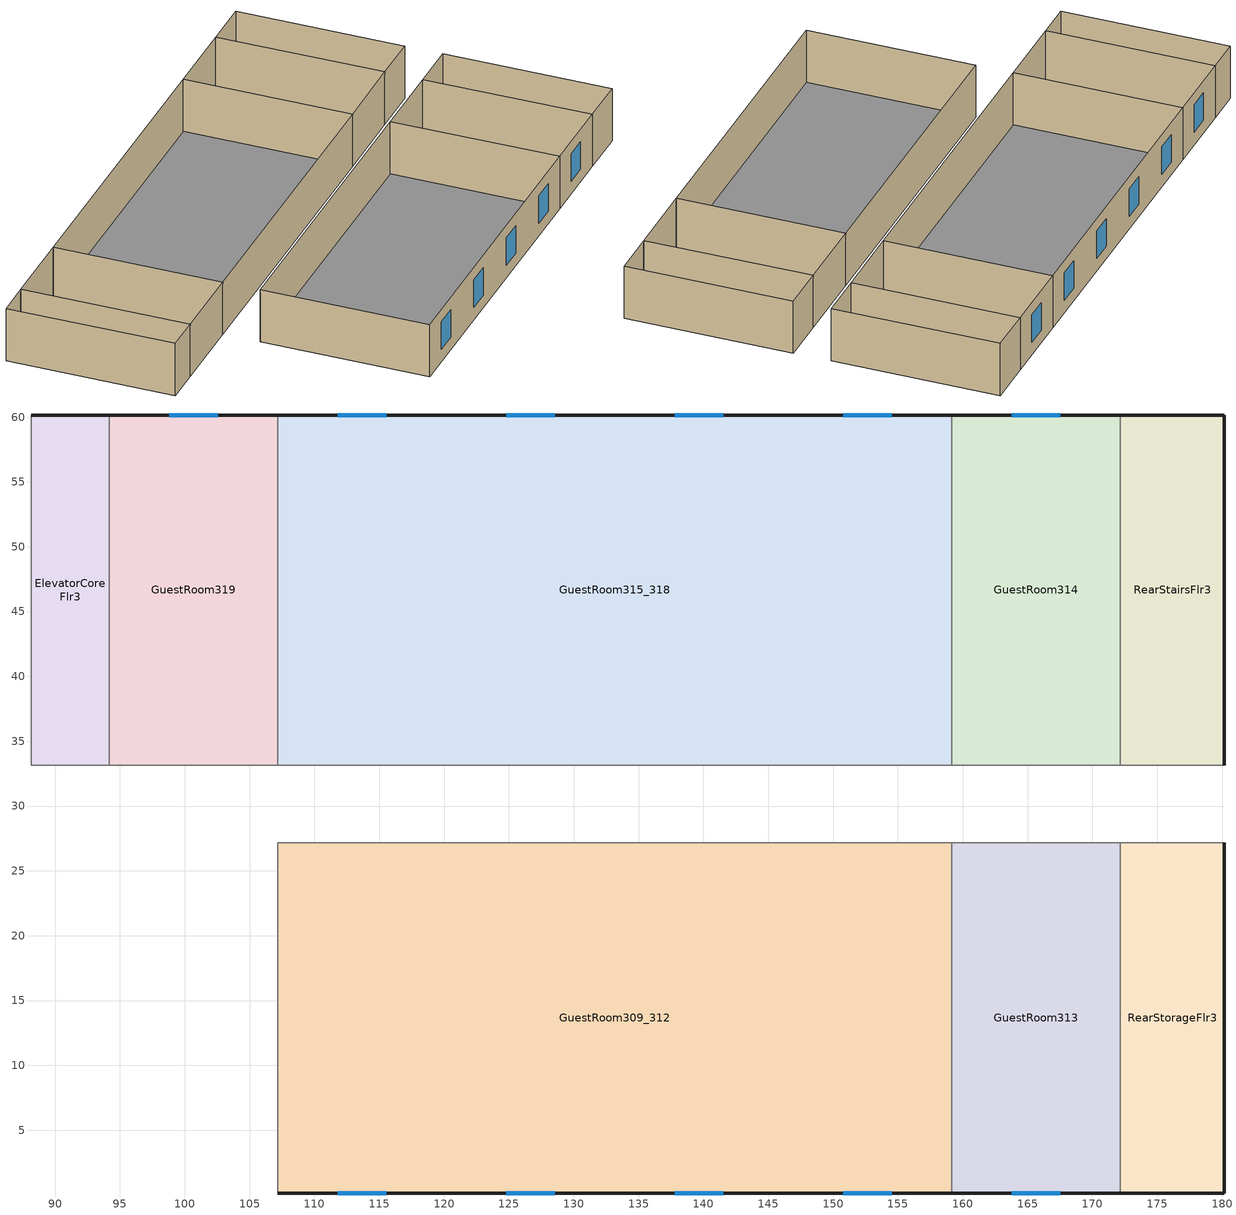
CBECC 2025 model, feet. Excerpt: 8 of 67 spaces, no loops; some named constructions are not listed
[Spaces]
RearStairsFlr3
 floor to RearStairsFlr2 (NACM_Interior Floor): 180.16,60.16 180.16,33.16 172.16,33.16 172.16,60.16 z20
 wall outside (Base_CZ12-NonresMetalFrameWallU055): 180.16,33.16 180.16,60.16 172.16,60.16 z20:29
 wall to CorridorFlr3 (NACM_Interior Wall): 172.16,33.16 180.16,33.16 z20:29
 wall to GuestRoom314 (NACM_Interior Wall): 172.16,60.16 172.16,33.16 z20:29
GuestRoom309_312
 floor to GuestRoom209_212 (NACM_Interior Floor): 159.16,27.16 159.16,0.16 107.16,0.16 107.16,27.16 z20
 wall outside (Base_CZ12-ResMetalFrameWallU069): 107.16,0.16 159.16,0.16 z20:29
 wall to CorridorFlr3 (NACM_Interior Wall): 159.16,27.16 107.16,27.16 z20:29
 wall to GuestRoom306_308 (NACM_Interior Wall): 107.16,27.16 107.16,0.16 z20:29
 wall to GuestRoom313 (NACM_Interior Wall): 159.16,0.16 159.16,27.16 z20:29
 window (Base_AllCZ_FixedWinU36_Res): 111.79,0.16 115.53,0.16 / 124.79,0.16 128.53,0.16 / 137.79,0.16 141.53,0.16 / 150.79,0.16 154.53,0.16 z22.13:26.87
GuestRoom313
 floor to GuestRoom213 (NACM_Interior Floor): 172.16,27.16 172.16,0.16 159.16,0.16 159.16,27.16 z20
 wall outside (Base_CZ12-ResMetalFrameWallU069): 159.16,0.16 172.16,0.16 z20:29
 wall to CorridorFlr3 (NACM_Interior Wall): 172.16,27.16 159.16,27.16 z20:29
 wall to RearStorageFlr3 (NACM_Interior Wall): 172.16,0.16 172.16,27.16 z20:29
 window (Base_AllCZ_FixedWinU36_Res): 163.79,0.16 167.53,0.16 z22.13:26.87
RearStorageFlr3
 floor to RearStorageFlr2 (NACM_Interior Floor): 180.16,27.16 180.16,0.16 172.16,0.16 172.16,27.16 z20
 wall outside (Base_CZ12-NonresMetalFrameWallU055): 172.16,0.16 180.16,0.16 180.16,27.16 z20:29
 wall to CorridorFlr3 (NACM_Interior Wall): 180.16,27.16 172.16,27.16 z20:29
GuestRoom314
 floor to GuestRoom214 (NACM_Interior Floor): 172.16,60.16 172.16,33.16 159.16,33.16 159.16,60.16 z20
 wall outside (Base_CZ12-ResMetalFrameWallU069): 172.16,60.16 159.16,60.16 z20:29
 wall to CorridorFlr3 (NACM_Interior Wall): 159.16,33.16 172.16,33.16 z20:29
 wall to GuestRoom315_318 (NACM_Interior Wall): 159.16,60.16 159.16,33.16 z20:29
 window (Base_AllCZ_FixedWinU36_Res): 167.53,60.16 163.79,60.16 z22.13:26.87
GuestRoom315_318
 floor to GuestRoom215_218 (NACM_Interior Floor): 159.16,60.16 159.16,33.16 107.16,33.16 107.16,60.16 z20
 wall outside (Base_CZ12-ResMetalFrameWallU069): 159.16,60.16 107.16,60.16 z20:29
 wall to CorridorFlr3 (NACM_Interior Wall): 107.16,33.16 159.16,33.16 z20:29
 wall to GuestRoom319 (NACM_Interior Wall): 107.16,60.16 107.16,33.16 z20:29
 window (Base_AllCZ_FixedWinU36_Res): 154.53,60.16 150.79,60.16 / 141.53,60.16 137.79,60.16 / 128.53,60.16 124.79,60.16 / 115.53,60.16 111.79,60.16 z22.13:26.87
GuestRoom319
 floor to GuestRoom219 (NACM_Interior Floor): 107.16,60.16 107.16,33.16 94.16,33.16 94.16,60.16 z20
 wall outside (Base_CZ12-ResMetalFrameWallU069): 107.16,60.16 94.16,60.16 z20:29
 wall to CorridorFlr3 (NACM_Interior Wall): 94.16,33.16 107.16,33.16 z20:29
 wall to ElevatorCoreFlr3 (NACM_Interior Wall): 94.16,60.16 94.16,33.16 z20:29
 window (Base_AllCZ_FixedWinU36_Res): 102.53,60.16 98.79,60.16 z22.13:26.87
ElevatorCoreFlr3
 floor to ElevatorCoreFlr2 (NACM_Dropped Ceiling): 94.16,60.16 94.16,33.16 88.16,33.16 88.16,60.16 z20
 wall outside (Base_CZ12-NonresMetalFrameWallU055): 94.16,60.16 88.16,60.16 z20:29
 wall to CorridorFlr3 (NACM_Interior Wall): 88.16,60.16 88.16,33.16 94.16,33.16 z20:29
[ConsAssm]
Name | CompatibleSurfType | MatRef[1] | MatRef[2] | MatRef[3] | MatRef[4] | MatRef[5] | MatRef[6] | MatRef[7]
Base_CZ12-NonresMetalFrameWallU055 | ExteriorWall | Stucco - 7/8 in. | Compliance Insulation R14.60 | Compliance Insulation R1.41 | Compliance Insulation R0.02 | Compliance Insulation R0.02 | Air - Metal Wall Framing - 16 or 24 in. OC | Gypsum Board - 1/2 in.
Base_CZ12-ResMetalFrameWallU069 | ExteriorWall | Stucco - 7/8 in. | Compliance Insulation R10.06 | Compliance Insulation R2.00 | Compliance Insulation R0.20 | Compliance Insulation R0.10 | Air - Metal Wall Framing - 16 or 24 in. OC | Gypsum Board - 1/2 in.
NACM_Interior Wall | InteriorWall | Gypsum Board - 5/8 in. | Air - Metal Wall Framing - 16 or 24 in. OC | Gypsum Board - 5/8 in.
NACM_Interior Floor | InteriorFloor | Metal Deck - 1/16 in. | Concrete - 140 lb/ft3 - 4 in. | Carpet - 3/4 in.
NACM_Dropped Ceiling | InteriorFloor | Acoustic Tile - 3/4 in.
[Mat]
Name | CodeCat | CodeItem
Stucco - 7/8 in. | Plastering Materials | Stucco - 7/8 in.
Air - Metal Wall Framing - 16 or 24 in. OC | Air | Air - Metal Wall Framing - 16 or 24 in. OC
Gypsum Board - 1/2 in. | Bldg Board and Siding | Gypsum Board - 1/2 in.
Compliance Insulation R10.06 | Insulation Board | Compliance Insulation R10.06
Gypsum Board - 5/8 in. | Bldg Board and Siding | Gypsum Board - 5/8 in.
Carpet - 3/4 in. | Finish Materials | Carpet - 3/4 in.
Concrete - 140 lb/ft3 - 4 in. | Concrete | Concrete - 140 lb/ft3 - 4 in.
Metal Deck - 1/16 in. | Bldg Board and Siding | Metal Deck - 1/16 in.
Acoustic Tile - 3/4 in. | Finish Materials | Acoustic Tile - 3/4 in.
Compliance Insulation R2.00 | Insulation Board | Compliance Insulation R2.00
Compliance Insulation R0.20 | Insulation Board | Compliance Insulation R0.20
Compliance Insulation R0.10 | Insulation Board | Compliance Insulation R0.10
Compliance Insulation R14.60 | Insulation Board | Compliance Insulation R14.60
Compliance Insulation R1.41 | Insulation Board | Compliance Insulation R1.41
Compliance Insulation R0.02 | Insulation Board | Compliance Insulation R0.02
[FenCons]
Base_AllCZ_FixedWinU36_Res: FenType=VerticalFenestration; FenProdType=FixedWindow; AssmContext=Manufactured; CertificationMthd=NFRCRated; SHGC=0.25; UFactor=0.36; VT=0.42
[Story]
Building Story 3
[Spc] Story=Building Story 3
Name | CondgType | ThrmlZnRef | Vol | SpcFunc | IsResCommon | SpcFuncDefaultsRef | ResDHWSysRef | HotelMotelGuestRmCnt | GuestRmResSpcDHWFeaturesRef | OccSensorCtrl
ElevatorCoreFlr3 | IndirectlyConditioned | CorridorFlr3 Thermal Zone | 1458 | Unoccupied-Exclude from Gross Floor Area | 1
GuestRoom309_312 |  | GuestRoom309_312 Thermal Zone | 12636.9 |  |  | Hotel Guest Room | GuestRm DHW Sys | 4 | GuestRoom309_312 gstrm
GuestRoom313 |  | GuestRoom313 Thermal Zone | 3159.23 |  |  | Hotel Guest Room | GuestRm DHW Sys |  | GuestRoom313 gstrm
GuestRoom314 |  | GuestRoom314 Thermal Zone | 3159 |  |  | Hotel Guest Room | GuestRm DHW Sys |  | GuestRoom314 gstrm
GuestRoom315_318 |  | GuestRoom315_318 Thermal Zone | 12636 |  |  | Hotel Guest Room | GuestRm DHW Sys | 4 | GuestRoom315_318 gstrm
GuestRoom319 |  | GuestRoom319 Thermal Zone | 3159 |  |  | Hotel Guest Room | GuestRm DHW Sys |  | GuestRoom319 gstrm
RearStairsFlr3 |  | RearStairsFlr3 Thermal Zone | 1944.48 |  | 1 | Corridor/Stairwells/Support |  |  |  | 1
RearStorageFlr3 |  | RearStorageFlr3 Thermal Zone | 1944.62 |  | 1 | Corridor/Stairwells/Support |  |  |  | 1
[ResZnGrp]
ResZn Group F1; ResZn Group F2; ResZn Group F3; ResZn Group F4
[ResOtherZn] CeilingHeight=9; FloorHeight=10; WinHeadHeight=6.7; NumStories=1; DryerFuel=Electricity
Name | Type | SpcFunc | VentSpcFunc | ozHVACSystem | ozDHWSys | Area | Bottom | AirFlowMeter | IAQOption | IAQFanRef[1]
F1 Business Center | Conditioned | Conference, Multipurpose and Meeting Area | General - Conference/meeting | F1 Business Cent AirSys | DHW Heat Pump Indiv | 360 | 0.7 | One
F1 Corridor | Conditioned | Corridor Area | Residential - Common corridors | F1 Corridor AirSys |  | 1464 | 0.7 | One
F1 Fitness Center | Conditioned | Exercise/Fitness Center and Gymnasium Areas | Sports/Entertainment - Gym, sports arena (play area) | F1 Fitness Cente AirSys | DHW Heat Pump Indiv | 900 | 0.7 | One
F1 Leasing Office | Conditioned | Office Area (>250 square feet) | Office - Office space | F1 Leasing Offic AirSys | DHW Heat Pump Indiv | 414 | 0.7 | One
F1 Lobby | Conditioned | Lobby, Main Entry | Residential - Common corridors | F1 Lobby AirSys | DHW Heat Pump Indiv | 1050 | 0.7 | One
F1 Mech Rm | Unconditioned | Electrical, Mechanical, Telephone Rooms | Misc - All others |  | DHW Heat Pump Indiv | 384 | 0.7 | Six | Individual IAQ Fans | F1 Mech Rm IAQ Fan
F1 Stairs E | Conditioned | Stairwell | Residential - Common corridors | F1 Stairs E AirSys |  | 180 | 0.7 | One
F1 Stairs W | Conditioned | Stairwell | Residential - Common corridors | F1 Stairs W AirSys |  | 180 | 0.7 | One
F2 Corridor | Conditioned | Corridor Area | Residential - Common corridors | F2 Corridor AirSys |  | 2340 | 10.7 | Two
F2 Break Room | Conditioned | Lounge, Breakroom, or Waiting Area | General - Break rooms | F2 Break Room AirSys | DHW Heat Pump Indiv | 180 | 10.7 | Two
F2 Stairs E | Conditioned | Stairwell | Residential - Common corridors | F2 Stairs E AirSys |  | 180 | 10.7 | Two
F2 Stairs W | Conditioned | Stairwell | Residential - Common corridors | F2 Stairs W AirSys |  | 180 | 10.7 | Two
F3 Corridor | Conditioned | Corridor Area | Residential - Common corridors | F3 Corridor AirSys |  | 2340 | 20.7 | Three
F3 Break Room | Conditioned | Lounge, Breakroom, or Waiting Area | General - Break rooms | F3 Break Room AirSys | DHW Heat Pump Indiv | 180 | 20.7 | Three
F3 Stairs E | Conditioned | Stairwell | Residential - Common corridors | F3 Stairs E AirSys |  | 180 | 20.7 | Three
F3 Stairs W | Conditioned | Stairwell | Residential - Common corridors | F3 Stairs W AirSys |  | 180 | 20.7 | Three
F4 Corridor | Conditioned | Corridor Area | Residential - Common corridors | F4 Corridor AirSys |  | 2340 | 30.7 | Four
F4 Break Room | Conditioned | Lounge, Breakroom, or Waiting Area | General - Break rooms | F4 Break Room AirSys | DHW Heat Pump Indiv | 180 | 30.7 | Four
[ResIntWall] Status=New; IsPartySurface=1
Name | Area | Construction | OtherSideModeled | Outside
F1 Business Center To F1 Retail SE Top Int Wall Front; F1 Corridor To F1 Retail NW Outer Core Int Wall Back; F1 Corridor To F1 Retail NW Inner Core Int Wall Back; F1 Corridor To F1 Retail NE Core Int Wall Back; F1 Corridor To F1 Retail NE Inner Int Wall Back | 240 | Int Wall Cons | 0
F1 Business Center To F1 Lobby Int Wall Back | 240 | Int Wall Cons | 1 | F1 Lobby
F1 Business Center To F1 Lobby Int Wall Right | 150 | Int Wall Cons | 1 | F1 Lobby
F1 Corridor To F1 Leasing Office Int Wall Left | 70 | Int Wall Cons | 1 | F1 Leasing Office
F1 Corridor To F1 Fitness Center Int Wall Right | 170 | Int Wall Cons | 1 | F1 Fitness Center
F1 Corridor To F1 Retail NW Outer Int Wall Back; F1 Fitness Center To F1 Retail NE Inner Int Wall Back | 60 | Int Wall Cons | 0
F1 Corridor To F1 Retail N Core Int Wall Back | 290 | Int Wall Cons | 0
F1 Corridor To F1 Retail N Core Int Wall Left; F1 Corridor To F1 Retail NE Inner Int Wall Right | 600 | Int Wall Cons | 0
F1 Fitness Center To F1 Lobby Int Wall Front | 300 | Int Wall Cons | 1 | F1 Lobby
F1 Fitness Center To F1 Lobby Int Wall Left | 130 | Int Wall Cons | 1 | F1 Lobby
F1 Leasing Office To F1 Retail SW Top Int Wall Front; F1 Leasing Office To F1 Retail NW Outer Int Wall Back; F1 Stairs W To F1 Retail SW Bottom Int Wall Front | 180 | Int Wall Cons | 0
F1 Leasing Office To F1 Mech Rm Int Wall Right | 160 | Interior Wall adjacent Unconditioned | 1 | F1 Mech Rm
F1 Lobby To F1 Retail SE Top Int Wall Front | 360 | Int Wall Cons | 0
F1 Mech Rm To F1 Retail SW Top Int Wall Front | 240 | Interior Wall adjacent Unconditioned | 0
F1 Mech Rm To F1 Corridor Int Wall Back | 240 | Interior Wall adjacent Unconditioned | 1 | F1 Corridor
F1 Mech Rm To F1 Retail SW Top Int Wall Right | 60 | Interior Wall adjacent Unconditioned | 0
F1 Stairs E To F1 Lobby Int Wall Front | 180 | Int Wall Cons | 1 | F1 Lobby
F1 Stairs E To F1 Corridor Int Wall Back; F1 Stairs W To F1 Corridor Int Wall Back | 180 | Int Wall Cons | 1 | F1 Corridor
F1 Stairs E To F1 Corridor Int Wall Right | 100 | Int Wall Cons | 1 | F1 Corridor
F1 Stairs W F1 Mech Rm Int Wall Left | 100 | Interior Wall adjacent Unconditioned | 1 | F1 Mech Rm
F2 Res Zn E Court to F2 Res Zn SE Court Int Wall Front | 240 | Int Wall Cons | 1 | F2 Res Zn SE Court
F2 Res Zn E Court to F2 Corridor Int Wall Left; F2 Res Zn W Court to F2 Corridor Int Wall Right | 600 | Int Wall Cons | 1 | F2 Corridor
F2 Res Zn E Court to F2 Corridor Int Wall Back; F2 Res Zn SE Court to F2 Corridor Int Wall Back; F2 Res Zn SW Court to F2 Corridor Int Wall Back; F2 Res Zn W Court to F2 Corridor Int Wall Back | 60 | Int Wall Cons | 1 | F2 Corridor
F2 Res Zn E Perim to F2 Res Zn SE Perim Int Wall Front | 300 | Int Wall Cons | 1 | F2 Res Zn SE Perim
F2 Res Zn E Perim to F2 Corridor Int Wall Left; F2 Res Zn S Court 2-Bed to F2 Corridor Int Wall Back; F2 Res Zn W Perim to F2 Corridor Int Wall Right | 720 | Int Wall Cons | 1 | F2 Corridor
F2 Res Zn E Perim to F2 Res Zn NE Perim Int Wall Back; F2 Res Zn N Perim to F2 Res Zn NE Perim Int Wall Right | 300 | Int Wall Cons | 1 | F2 Res Zn NE Perim
F2 Res Zn N Perim to F2 Corridor Int Wall Front | 1200 | Int Wall Cons | 1 | F2 Corridor
F2 Res Zn N Perim to F2 Res Zn NW Perim Int Wall Left; F2 Res Zn W Perim to F2 Res Zn NW Perim Int Wall Back | 300 | Int Wall Cons | 1 | F2 Res Zn NW Perim
F2 Res Zn NE Perim to F2 Corridor Int Wall Left; F2 Res Zn NW Perim to F2 Corridor Int Wall Right | 170 | Int Wall Cons | 1 | F2 Corridor
F2 Res Zn S Court 1-Bed to F2 Res Zn S Court 2-Bed Int Wall Left | 300 | Int Wall Cons | 1 | F2 Res Zn S Court 2-Bed
F2 Res Zn S Court 1-Bed to F2 Corridor Int Wall Back | 240 | Int Wall Cons | 1 | F2 Corridor
F2 Res Zn S Court 1-Bed to F2 Corridor Int Wall Right | 150 | Int Wall Cons | 1 | F2 Corridor
F2 Res Zn S Court 2-Bed to F2 Corridor Int Wall Left | 450 | Int Wall Cons | 1 | F2 Corridor
F2 Res Zn S Court 2-Bed to F2 Corridor Int Wall Right | 300 | Int Wall Cons | 1 | F2 Corridor
F2 Res Zn SE Court to F2 Res Zn SW Perim Int Wall Left | 180 | Int Wall Cons | 1 | F2 Res Zn SW Perim
F2 Res Zn SW Court to F2 Res Zn SE Perim Int Wall Right | 180 | Int Wall Cons | 1 | F2 Res Zn SE Perim
F2 Res Zn SE Perim to F2 Corridor Int Wall Left; F2 Res Zn SW Perim to F2 Corridor Int Wall Right | 180 | Int Wall Cons | 1 | F2 Corridor
F2 Res Zn W Court to F2 Res Zn SW Court Int Wall Front | 240 | Int Wall Cons | 1 | F2 Res Zn SW Court
F2 Res Zn W Perim to F2 Res Zn SW Perim Int Wall Front | 300 | Int Wall Cons | 1 | F2 Res Zn SW Perim
F2 Corridor To F2 Res Zn S Court 2-Bed Int Wall Back | 120 | Int Wall Cons | 1 | F2 Res Zn S Court 2-Bed
F2 Break Room To F2 Res Zn S Court 1-Bed Int Wall Left | 150 | Int Wall Cons | 1 | F2 Res Zn S Court 1-Bed
F2 Break Room To F2 Corridor Int Wall Back | 120 | Int Wall Cons | 1 | F2 Corridor
F2 Break Room To F2 Res Zn S Court 2-Bed Int Wall Right | 150 | Int Wall Cons | 1 | F2 Res Zn S Court 2-Bed
F2 Stairs E To F2 Res Zn W Court Int Wall Front | 180 | Int Wall Cons | 1 | F2 Res Zn W Court
F2 Stairs E To F2 Res Zn S Court 2-Bed Int Wall Back; F2 Stairs W To F2 Res Zn S Court 2-Bed Int Wall Back | 180 | Int Wall Cons | 1 | F2 Res Zn S Court 2-Bed
F2 Stairs E To F2 Corridor Int Wall Right; F2 Stairs W To F2 Corridor Int Wall Left | 100 | Int Wall Cons | 1 | F2 Corridor
F2 Stairs W To F2 Res Zn E Court Int Wall Front | 180 | Int Wall Cons | 1 | F2 Res Zn E Court
F3 Res Zn E Court to F3 Res Zn SE Court Int Wall Front | 240 | Int Wall Cons | 1 | F3 Res Zn SE Court
F3 Res Zn E Court to F3 Corridor Int Wall Left; F3 Res Zn W Court to F3 Corridor Int Wall Right | 600 | Int Wall Cons | 1 | F3 Corridor
F3 Res Zn E Court to F3 Corridor Int Wall Back; F3 Res Zn SE Court to F3 Corridor Int Wall Back; F3 Res Zn SW Court to F3 Corridor Int Wall Back; F3 Res Zn W Court to F3 Corridor Int Wall Back | 60 | Int Wall Cons | 1 | F3 Corridor
F3 Res Zn E Perim to F3 Res Zn SE Perim Int Wall Front | 300 | Int Wall Cons | 1 | F3 Res Zn SE Perim
F3 Res Zn E Perim to F3 Corridor Int Wall Left; F3 Res Zn S Court 2-Bed to F3 Corridor Int Wall Back; F3 Res Zn W Perim to F3 Corridor Int Wall Right | 720 | Int Wall Cons | 1 | F3 Corridor
F3 Res Zn E Perim to F3 Res Zn NE Perim Int Wall Back; F3 Res Zn N Perim to F3 Res Zn NE Perim Int Wall Right | 300 | Int Wall Cons | 1 | F3 Res Zn NE Perim
F3 Res Zn N Perim to F3 Corridor Int Wall Front | 1200 | Int Wall Cons | 1 | F3 Corridor
F3 Res Zn N Perim to F3 Res Zn NW Perim Int Wall Left; F3 Res Zn W Perim to F3 Res Zn NW Perim Int Wall Back | 300 | Int Wall Cons | 1 | F3 Res Zn NW Perim
F3 Res Zn NE Perim to F3 Corridor Int Wall Left; F3 Res Zn NW Perim to F3 Corridor Int Wall Right | 170 | Int Wall Cons | 1 | F3 Corridor
F3 Res Zn S Court 1-Bed to F3 Res Zn S Court 2-Bed Int Wall Left | 300 | Int Wall Cons | 1 | F3 Res Zn S Court 2-Bed
F3 Res Zn S Court 1-Bed to F3 Corridor Int Wall Back | 240 | Int Wall Cons | 1 | F3 Corridor
F3 Res Zn S Court 1-Bed to F3 Corridor Int Wall Right | 150 | Int Wall Cons | 1 | F3 Corridor
F3 Res Zn S Court 2-Bed to F3 Corridor Int Wall Left | 450 | Int Wall Cons | 1 | F3 Corridor
F3 Res Zn S Court 2-Bed to F3 Corridor Int Wall Right | 300 | Int Wall Cons | 1 | F3 Corridor
F3 Res Zn SE Court to F3 Res Zn SW Perim Int Wall Left | 180 | Int Wall Cons | 1 | F3 Res Zn SW Perim
F3 Res Zn SW Court to F3 Res Zn SE Perim Int Wall Right | 180 | Int Wall Cons | 1 | F3 Res Zn SE Perim
F3 Res Zn SE Perim to F3 Corridor Int Wall Left; F3 Res Zn SW Perim to F3 Corridor Int Wall Right | 180 | Int Wall Cons | 1 | F3 Corridor
F3 Res Zn W Court to F3 Res Zn SW Court Int Wall Front | 240 | Int Wall Cons | 1 | F3 Res Zn SW Court
F3 Res Zn W Perim to F3 Res Zn SW Perim Int Wall Front | 300 | Int Wall Cons | 1 | F3 Res Zn SW Perim
F3 Corridor To F3 Res Zn S Court 2-Bed Int Wall Back | 120 | Int Wall Cons | 1 | F3 Res Zn S Court 2-Bed
F3 Break Room To F3 Res Zn S Court 1-Bed Int Wall Left | 150 | Int Wall Cons | 1 | F3 Res Zn S Court 1-Bed
F3 Break Room To F3 Corridor Int Wall Back | 120 | Int Wall Cons | 1 | F3 Corridor
F3 Break Room To F3 Res Zn S Court 2-Bed Int Wall Right | 150 | Int Wall Cons | 1 | F3 Res Zn S Court 2-Bed
F3 Stairs E To F3 Res Zn W Court Int Wall Front | 180 | Int Wall Cons | 1 | F3 Res Zn W Court
F3 Stairs E To F3 Res Zn S Court 2-Bed Int Wall Back; F3 Stairs W To F3 Res Zn S Court 2-Bed Int Wall Back | 180 | Int Wall Cons | 1 | F3 Res Zn S Court 2-Bed
F3 Stairs E To F3 Corridor Int Wall Right; F3 Stairs W To F3 Corridor Int Wall Left | 100 | Int Wall Cons | 1 | F3 Corridor
F3 Stairs W To F3 Res Zn E Court Int Wall Front | 180 | Int Wall Cons | 1 | F3 Res Zn E Court
F4 Res Zn E Court to F4 Res Zn SE Court Int Wall Front | 240 | Int Wall Cons | 1 | F4 Res Zn SE Court
F4 Res Zn E Court to F4 Corridor Int Wall Left; F4 Res Zn W Court to F4 Corridor Int Wall Right | 600 | Int Wall Cons | 1 | F4 Corridor
F4 Res Zn E Court to F4 Corridor Int Wall Back; F4 Res Zn SE Court to F4 Corridor Int Wall Back; F4 Res Zn SW Court to F4 Corridor Int Wall Back; F4 Res Zn W Court to F4 Corridor Int Wall Back | 60 | Int Wall Cons | 1 | F4 Corridor
F4 Res Zn E Perim to F4 Res Zn SE Perim Int Wall Front | 300 | Int Wall Cons | 1 | F4 Res Zn SE Perim
F4 Res Zn E Perim to F4 Corridor Int Wall Left; F4 Res Zn S Court 2-Bed to F4 Corridor Int Wall Back; F4 Res Zn W Perim to F4 Corridor Int Wall Right | 720 | Int Wall Cons | 1 | F4 Corridor
F4 Res Zn E Perim to F4 Res Zn NE Perim Int Wall Back; F4 Res Zn N Perim to F4 Res Zn NE Perim Int Wall Right | 300 | Int Wall Cons | 1 | F4 Res Zn NE Perim
F4 Res Zn N Perim to F4 Corridor Int Wall Front | 1200 | Int Wall Cons | 1 | F4 Corridor
F4 Res Zn N Perim to F4 Res Zn NW Perim Int Wall Left; F4 Res Zn W Perim to F4 Res Zn NW Perim Int Wall Back | 300 | Int Wall Cons | 1 | F4 Res Zn NW Perim
F4 Res Zn NE Perim to F4 Corridor Int Wall Left; F4 Res Zn NW Perim to F4 Corridor Int Wall Right | 170 | Int Wall Cons | 1 | F4 Corridor
F4 Res Zn S Court 1-Bed to F4 Res Zn S Court 2-Bed Int Wall Left | 300 | Int Wall Cons | 1 | F4 Res Zn S Court 2-Bed
F4 Res Zn S Court 1-Bed to F4 Corridor Int Wall Back | 240 | Int Wall Cons | 1 | F4 Corridor
F4 Res Zn S Court 1-Bed to F4 Corridor Int Wall Right | 150 | Int Wall Cons | 1 | F4 Corridor
F4 Res Zn S Court 2-Bed to F4 Corridor Int Wall Left | 450 | Int Wall Cons | 1 | F4 Corridor
F4 Res Zn S Court 2-Bed to F4 Corridor Int Wall Right | 300 | Int Wall Cons | 1 | F4 Corridor
F4 Res Zn SE Court to F4 Res Zn SW Perim Int Wall Left | 180 | Int Wall Cons | 1 | F4 Res Zn SW Perim
F4 Res Zn SW Court to F4 Res Zn SE Perim Int Wall Right | 180 | Int Wall Cons | 1 | F4 Res Zn SE Perim
F4 Res Zn SE Perim to F4 Corridor Int Wall Left; F4 Res Zn SW Perim to F4 Corridor Int Wall Right | 180 | Int Wall Cons | 1 | F4 Corridor
F4 Res Zn W Court to F4 Res Zn SW Court Int Wall Front | 240 | Int Wall Cons | 1 | F4 Res Zn SW Court
F4 Res Zn W Perim to F4 Res Zn SW Perim Int Wall Front | 300 | Int Wall Cons | 1 | F4 Res Zn SW Perim
F4 Corridor To F4 Res Zn S Court 2-Bed Int Wall Back | 120 | Int Wall Cons | 1 | F4 Res Zn S Court 2-Bed
[ResExtWall] Status=New; Tilt=90
Name | Orientation | OrientationValue | Area | Construction
F1 Business Center Ext Wall Left; F1 Lobby Ext Wall Left | Left | 90 | 150 | NonRes Exterior Wall Cons
F1 Corridor Ext Wall Front | Front | 0 | 600 | NonRes Exterior Wall Cons
F1 Corridor Ext Wall Back | Back | 180 | 70 | NonRes Exterior Wall Cons
F1 Fitness Center Ext Wall Right | Right | 270 | 300 | NonRes Exterior Wall Cons
F1 Leasing Office Ext Wall Left | Left | 90 | 230 | NonRes Exterior Wall Cons
F1 Lobby Ext Wall Right | Right | 270 | 170 | NonRes Exterior Wall Cons
F1 Stairs E Ext Wall Left | Left | 90 | 100 | NonRes Exterior Wall Cons
F1 Stairs W Ext Wall Right | Right | 270 | 100 | NonRes Exterior Wall Cons
F2 Res Zn E Court Ext Wall Right; F3 Res Zn E Court Ext Wall Right; F4 Res Zn E Court Ext Wall Right | Right | 270 | 600 | Res Exterior Wall Cons
F2 Res Zn E Perim Ext Wall Right; F3 Res Zn E Perim Ext Wall Right; F4 Res Zn E Perim Ext Wall Right | Right | 270 | 720 | Res Exterior Wall Cons
F2 Res Zn N Perim Ext Wall Back; F3 Res Zn N Perim Ext Wall Back; F4 Res Zn N Perim Ext Wall Back | Back | 180 | 1200 | Res Exterior Wall Cons
F2 Res Zn NE Perim Ext Wall Back; F2 Res Zn NW Perim Ext Wall Back; F3 Res Zn NE Perim Ext Wall Back; F3 Res Zn NW Perim Ext Wall Back; F4 Res Zn NE Perim Ext Wall Back; F4 Res Zn NW Perim Ext Wall Back | Back | 180 | 300 | Res Exterior Wall Cons
F2 Res Zn NE Perim Ext Wall Right; F3 Res Zn NE Perim Ext Wall Right; F4 Res Zn NE Perim Ext Wall Right | Right | 270 | 470 | Res Exterior Wall Cons
F2 Res Zn NW Perim Ext Wall Left; F3 Res Zn NW Perim Ext Wall Left; F4 Res Zn NW Perim Ext Wall Left | Left | 90 | 470 | Res Exterior Wall Cons
F2 Res Zn S Court 1-Bed Ext Wall Front; F2 Res Zn S Court 2-Bed Ext Wall Front; F3 Res Zn S Court 1-Bed Ext Wall Front; F3 Res Zn S Court 2-Bed Ext Wall Front; F4 Res Zn S Court 1-Bed Ext Wall Front; F4 Res Zn S Court 2-Bed Ext Wall Front | Front | 0 | 240 | Res Exterior Wall Cons
F2 Res Zn SE Court Ext Wall Front; F2 Res Zn SW Court Ext Wall Front; F2 Res Zn SE Perim Ext Wall Front; F2 Res Zn SW Perim Ext Wall Front; F3 Res Zn SE Court Ext Wall Front; F3 Res Zn SW Court Ext Wall Front; F3 Res Zn SE Perim Ext Wall Front; F3 Res Zn SW Perim Ext Wall Front; F4 Res Zn SE Court Ext Wall Front; F4 Res Zn SW Court Ext Wall Front; F4 Res Zn SE Perim Ext Wall Front; F4 Res Zn SW Perim Ext Wall Front | Front | 0 | 300 | Res Exterior Wall Cons
F2 Res Zn SE Court Ext Wall Right; F3 Res Zn SE Court Ext Wall Right; F4 Res Zn SE Court Ext Wall Right | Right | 270 | 180 | Res Exterior Wall Cons
F2 Res Zn SW Court Ext Wall Left; F3 Res Zn SW Court Ext Wall Left; F4 Res Zn SW Court Ext Wall Left | Left | 90 | 180 | Res Exterior Wall Cons
F2 Res Zn SE Perim Ext Wall Right; F3 Res Zn SE Perim Ext Wall Right; F4 Res Zn SE Perim Ext Wall Right | Right | 270 | 360 | Res Exterior Wall Cons
F2 Res Zn SW Perim Ext Wall Left; F3 Res Zn SW Perim Ext Wall Left; F4 Res Zn SW Perim Ext Wall Left | Left | 90 | 360 | Res Exterior Wall Cons
F2 Res Zn W Court Ext Wall Left; F3 Res Zn W Court Ext Wall Left; F4 Res Zn W Court Ext Wall Left | Left | 90 | 600 | Res Exterior Wall Cons
F2 Res Zn W Perim Ext Wall Left; F3 Res Zn W Perim Ext Wall Left; F4 Res Zn W Perim Ext Wall Left | Left | 90 | 720 | Res Exterior Wall Cons
F2 Break Room Ext Wall Front; F3 Break Room Ext Wall Front | Front | 0 | 120 | Res Exterior Wall Cons
F2 Stairs E Ext Wall Left; F3 Stairs E Ext Wall Left | Left | 90 | 100 | Res Exterior Wall Cons
F2 Stairs W Ext Wall Right; F3 Stairs W Ext Wall Right | Right | 270 | 100 | Res Exterior Wall Cons
[ResWin] Status=New; SpecMethod=Window Dimensions (required for fins/overhangs); Width=3; exWidth=3; exUfactorSHGCSource=NFRC; exExteriorShade=Insect Screen (default); ModelFinsOverhang=0; OverhangDepth=0; OverhangDistUp=0; OverhangExL=0; OverhangExR=0; OverhangFlap=0; exOverhangDepth=0; exOverhangDistUp=0; exOverhangExL=0; exOverhangExR=0; exOverhangFlap=0; LeftFinBotUp=0; exLeftFinDepth=0; exLeftFinTopUp=0; exLeftFinDistL=0; exLeftFinBotUp=0; RightFinBotUp=0; exRightFinDepth=0; exRightFinTopUp=0; exRightFinDistR=0; exRightFinBotUp=0
Name | WinType | Height | Multiplier | exHeight | exMultiplier | exNFRCUfactor | exNFRCSHGC | LeftFinDepth | LeftFinTopUp | LeftFinDistL | RightFinDepth | RightFinTopUp | RightFinDistR
F1 Business Center Win Left Court | Operable | 5 | 1.176 | 5 | 27.34 | 0.46 | 0.22 | 120 | 43.3 | 30.735 | 0 | 0 | 0
F1 Corridor Win Front Court | Operable | 5 | 2.039 | 5 | 27.34 | 0.46 | 0.22 | 88 | 43.3 | 26.941 | 88 | 43.3 | 26.941
F1 Corridor Glass Door Front Court | Glass Door | 6.67 | 2 | 6.67 | 1 | 0.45 | 0.23 | 88 | 43.3 | 27 | 88 | 43.3 | 27
F1 Corridor Glass Door Back Perim; F1 Leasing Office Glass Door Left Perim | Glass Door | 6.67 | 1 | 6.67 | 1 | 0.45 | 0.23 | 0 | 0 | 0 | 0 | 0 | 0
F1 Fitness Center Win Right Perim | Operable | 5 | 2.353 | 5 | 27.34 | 0.46 | 0.22 | 0 | 0 | 0 | 0 | 0 | 0
F1 Leasing Office Win Left Perim | Operable | 5 | 0.471 | 5 | 27.34 | 0.46 | 0.22 | 0 | 0 | 0 | 0 | 0 | 0
F1 Lobby Glass Door Left Court | Glass Door | 6.67 | 2 | 6.67 | 1 | 0.45 | 0.23 | 120 | 43.3 | 14.5 | 0 | 0 | 0
F1 Lobby Win Right Perim | Operable | 5 | 1.333 | 5 | 27.34 | 0.46 | 0.22 | 0 | 0 | 0 | 0 | 0 | 0
F2 Res Zn E Court Win Right Court | Operable | 5 | 13.725 | 5 | 9.63 | 0.46 | 0.22 | 120 | 33.3 | 19.412 | 0 | 0 | 0
F2 Res Zn E Perim Win Right Perim; F2 Res Zn W Perim Win Left Perim; F3 Res Zn E Perim Win Right Perim; F3 Res Zn W Perim Win Left Perim; F4 Res Zn E Perim Win Right Perim; F4 Res Zn W Perim Win Left Perim | Operable | 5 | 14.118 | 5 | 9.63 | 0.46 | 0.22 | 0 | 0 | 0 | 0 | 0 | 0
F2 Res Zn N Perim Win Back Perim; F3 Res Zn N Perim Win Back Perim; F4 Res Zn N Perim Win Back Perim | Operable | 5 | 23.529 | 5 | 27.34 | 0.46 | 0.22 | 0 | 0 | 0 | 0 | 0 | 0
F2 Res Zn NE Perim Win Back Perim; F2 Res Zn NW Perim Win Back Perim; F2 Res Zn SE Court Win Front Perim; F2 Res Zn SW Court Win Front Perim; F2 Res Zn SE Perim Win Front Perim; F2 Res Zn SW Perim Win Front Perim; F3 Res Zn NE Perim Win Back Perim; F3 Res Zn NW Perim Win Back Perim; F3 Res Zn SE Court Win Front Perim; F3 Res Zn SW Court Win Front Perim; F3 Res Zn SE Perim Win Front Perim; F3 Res Zn SW Perim Win Front Perim; F4 Res Zn NE Perim Win Back Perim; F4 Res Zn NW Perim Win Back Perim; F4 Res Zn SE Court Win Front Perim; F4 Res Zn SW Court Win Front Perim; F4 Res Zn SE Perim Win Front Perim; F4 Res Zn SW Perim Win Front Perim | Operable | 5 | 5.882 | 5 | 27.34 | 0.46 | 0.22 | 0 | 0 | 0 | 0 | 0 | 0
F2 Res Zn NE Perim Win Right Perim; F2 Res Zn NW Perim Win Left Perim; F3 Res Zn NE Perim Win Right Perim; F3 Res Zn NW Perim Win Left Perim; F4 Res Zn NE Perim Win Right Perim; F4 Res Zn NW Perim Win Left Perim | Operable | 5 | 9.216 | 5 | 9.63 | 0.46 | 0.22 | 0 | 0 | 0 | 0 | 0 | 0
F2 Res Zn S Court 1-Bed Win Front Court | Operable | 5 | 4.706 | 5 | 27.34 | 0.46 | 0.22 | 88 | 33.3 | 16.941 | 88 | 33.3 | 28.941
F2 Res Zn S Court 2-Bed Win Front Court E | Operable | 5 | 2.353 | 5 | 27.34 | 0.46 | 0.22 | 88 | 33.3 | 50.471 | 88 | 33.3 | 2.471
F2 Res Zn S Court 2-Bed Win Front Court W | Operable | 5 | 2.353 | 5 | 27.34 | 0.46 | 0.22 | 88 | 33.3 | 2.471 | 88 | 33.3 | 50.471
F2 Res Zn SE Court Win Right Court | Operable | 5 | 3.529 | 5 | 9.63 | 0.46 | 0.22 | 120 | 33.3 | 73.706 | 0 | 0 | 0
F2 Res Zn SW Court Win Left Court | Operable | 5 | 3.529 | 5 | 9.63 | 0.46 | 0.22 | 0 | 0 | 0 | 120 | 33.3 | 73.706
F2 Res Zn SE Perim Win Right Perim; F2 Res Zn SW Perim Win Left Perim; F3 Res Zn SE Perim Win Right Perim; F3 Res Zn SW Perim Win Left Perim; F4 Res Zn SE Perim Win Right Perim; F4 Res Zn SW Perim Win Left Perim | Operable | 5 | 7.059 | 5 | 9.63 | 0.46 | 0.22 | 0 | 0 | 0 | 0 | 0 | 0
F2 Res Zn W Court Win Left Court | Operable | 5 | 13.725 | 5 | 9.63 | 0.46 | 0.22 | 0 | 0 | 0 | 120 | 33.3 | 19.412
F2 Break Room Win Front Court | Operable | 5 | 2.353 | 5 | 27.34 | 0.46 | 0.22 | 88 | 33.3 | 38.471 | 88 | 33.3 | 14.471
F3 Res Zn E Court Win Right Court | Operable | 5 | 13.725 | 5 | 9.63 | 0.46 | 0.22 | 120 | 23.3 | 19.412 | 0 | 0 | 0
F3 Res Zn S Court 1-Bed Win Front Court | Operable | 5 | 4.706 | 5 | 27.34 | 0.46 | 0.22 | 88 | 23.3 | 16.941 | 88 | 23.3 | 28.941
F3 Res Zn S Court 2-Bed Win Front Court E | Operable | 5 | 2.353 | 5 | 27.34 | 0.46 | 0.22 | 88 | 23.3 | 50.471 | 88 | 23.3 | 2.471
F3 Res Zn S Court 2-Bed Win Front Court W | Operable | 5 | 2.353 | 5 | 27.34 | 0.46 | 0.22 | 88 | 23.3 | 2.471 | 88 | 23.3 | 50.471
F3 Res Zn SE Court Win Right Court | Operable | 5 | 3.529 | 5 | 9.63 | 0.46 | 0.22 | 120 | 23.3 | 73.706 | 0 | 0 | 0
F3 Res Zn SW Court Win Left Court | Operable | 5 | 3.529 | 5 | 9.63 | 0.46 | 0.22 | 0 | 0 | 0 | 120 | 23.3 | 73.706
F3 Res Zn W Court Win Left Court | Operable | 5 | 13.725 | 5 | 9.63 | 0.46 | 0.22 | 0 | 0 | 0 | 120 | 23.3 | 19.412
F3 Break Room Win Front Court | Operable | 5 | 2.353 | 5 | 27.34 | 0.46 | 0.22 | 88 | 23.3 | 38.471 | 88 | 23.3 | 14.471
F4 Res Zn E Court Win Right Court | Operable | 5 | 13.725 | 5 | 9.63 | 0.46 | 0.22 | 120 | 13.3 | 19.412 | 0 | 0 | 0
F4 Res Zn S Court 1-Bed Win Front Court | Operable | 5 | 4.706 | 5 | 27.34 | 0.46 | 0.22 | 88 | 13.3 | 16.941 | 88 | 13.3 | 28.941
F4 Res Zn S Court 2-Bed Win Front Court E | Operable | 5 | 2.353 | 5 | 27.34 | 0.46 | 0.22 | 88 | 13.3 | 50.471 | 88 | 13.3 | 2.471
F4 Res Zn S Court 2-Bed Win Front Court W | Operable | 5 | 2.353 | 5 | 27.34 | 0.46 | 0.22 | 88 | 13.3 | 2.471 | 88 | 13.3 | 50.471
F4 Res Zn SE Court Win Right Court | Operable | 5 | 3.529 | 5 | 9.63 | 0.46 | 0.22 | 120 | 13.3 | 73.706 | 0 | 0 | 0
F4 Res Zn SW Court Win Left Court | Operable | 5 | 3.529 | 5 | 9.63 | 0.46 | 0.22 | 0 | 0 | 0 | 120 | 13.3 | 73.706
F4 Res Zn W Court Win Left Court | Operable | 5 | 13.725 | 5 | 9.63 | 0.46 | 0.22 | 0 | 0 | 0 | 120 | 13.3 | 19.412
[ResIntFlr] Status=New; OtherSideModeled=1
Name | Area | FloorZ | Construction | IsPartySurface | Outside
F1 Business Center to UG Garage Int Floor | 360 | 0.7 | Interior Mass Floor above Garage | 1 | UG Garage
F1 Corridor to UG Garage Int Floor | 1464 | 0.7 | Interior Mass Floor above Garage | 1 | UG Garage
F1 Fitness Center to UG Garage Int Floor | 900 | 0.7 | Interior Mass Floor above Garage | 1 | UG Garage
F1 Leasing Office to UG Garage Int Floor | 414 | 0.7 | Interior Mass Floor above Garage | 1 | UG Garage
F1 Lobby to UG Garage Int Floor | 1050 | 0.7 | Interior Mass Floor above Garage | 1 | UG Garage
F1 Mech Rm to UG Garage Int Floor | 384 | 0.7 | Interior Mass Floor above Garage | 1 | UG Garage
F1 Stairs E to UG Garage Int Floor; F1 Stairs W to UG Garage Int Floor | 180 | 0.7 | Interior Mass Floor above Garage | 1 | UG Garage
F2 Res Zn E Court To F1 Mech Rm Int Floor | 36 | 10.7 | Interior Framed Floor above Unconditioned | 1 | F1 Mech Rm
F2 Res Zn E Court To F1 Retail SW Bottom Int Floor; F2 Res Zn W Court To F1 Retail SE Bottom Int Floor; F2 Corridor To F1 Retail SE Top Int Floor; F2 Corridor To F1 Retail SW Top Int Floor; F2 Corridor To F1 Retail SW Core Int Floor | 144 | 10.7 | Interior Floor Cons | 1
F2 Res Zn E Court To F1 Retail SW Top Int Floor | 684 | 10.7 | Interior Floor Cons | 1
F2 Res Zn E Court To F1 Retail SW Core Int Floor; F2 Res Zn W Court To F1 Retail SE Top Int Floor | 576 | 10.7 | Interior Floor Cons | 1
F2 Res Zn E Perim To F1 Fitness Center Int Floor | 900 | 10.7 | Interior Floor Cons | 1 | F1 Fitness Center
F2 Res Zn E Perim To F1 Lobby Int Floor | 600 | 10.7 | Interior Floor Cons | 1 | F1 Lobby
F2 Res Zn E Perim To F1 Retail SE Top Int Floor; F2 Res Zn SE Perim To F1 Retail SE Top Int Floor; F2 Res Zn SW Perim To F1 Retail SW Core Int Floor; F2 Res Zn W Perim To F1 Retail SW Core Int Floor | 360 | 10.7 | Interior Floor Cons | 1
F2 Res Zn E Perim To F1 Retail NE Core Int Floor; F2 Res Zn W Perim To F1 Retail NW Outer Core Int Floor | 78 | 10.7 | Interior Floor Cons | 1
F2 Res Zn E Perim To F1 Retail NE Outer Int Floor; F2 Res Zn W Perim To F1 Retail NW Outer Int Floor | 312 | 10.7 | Interior Floor Cons | 1
F2 Res Zn N Perim To F1 Corridor Int Floor | 210 | 10.7 | Interior Floor Cons | 1 | F1 Corridor
F2 Res Zn N Perim To F1 Retail NE Inner Int Floor; F2 Res Zn N Perim To F1 Retail NW Inner Core Int Floor | 744 | 10.7 | Interior Floor Cons | 1
F2 Res Zn N Perim To F1 Retail NE Core Int Floor; F2 Res Zn N Perim To F1 Retail NW Outer Core Int Floor | 558 | 10.7 | Interior Floor Cons | 1
F2 Res Zn N Perim To F1 Retail N Core Int Floor | 899 | 10.7 | Interior Floor Cons | 1
F2 Res Zn NE Perim To F1 Retail NE Core Int Floor; F2 Res Zn NW Perim To F1 Retail NW Outer Core Int Floor | 282 | 10.7 | Interior Floor Cons | 1
F2 Res Zn NE Perim To F1 Retail NE Outer Int Floor; F2 Res Zn NW Perim To F1 Retail NW Outer Int Floor | 1128 | 10.7 | Interior Floor Cons | 1
F2 Res Zn S Court 1-Bed To F1 Corridor Int Floor | 168 | 10.7 | Interior Floor Cons | 1 | F1 Corridor
F2 Res Zn S Court 1-Bed To F1 Retail N Core Int Floor; F2 Res Zn S Court 2-Bed To F1 Retail NW Inner Core Int Floor; F2 Res Zn S Court 2-Bed To F1 Retail N Core Int Floor; F2 Res Zn S Court 2-Bed To F1 Retail NE Inner Int Floor | 552 | 10.7 | Interior Floor Cons | 1
F2 Res Zn S Court 2-Bed To F1 Corridor Int Floor | 504 | 10.7 | Interior Floor Cons | 1 | F1 Corridor
F2 Res Zn S Court 2-Bed To F1 Retail NW Outer Core Int Floor; F2 Res Zn S Court 2-Bed To F1 Retail NE Core Int Floor | 276 | 10.7 | Interior Floor Cons | 1
F2 Res Zn SE Court To F1 Retail SW Bottom Int Floor; F2 Res Zn SW Court To F1 Retail SE Bottom Int Floor | 540 | 10.7 | Interior Floor Cons | 1
F2 Res Zn SE Perim To F1 Retail SE Bottom Int Floor; F2 Res Zn SW Perim To F1 Retail SW Bottom Int Floor; F2 Res Zn W Perim To F1 Retail SW Top Int Floor | 720 | 10.7 | Interior Floor Cons | 1
F2 Res Zn W Court To F1 Business Center Int Floor | 360 | 10.7 | Interior Floor Cons | 1 | F1 Business Center
F2 Res Zn W Court To F1 Lobby Int Floor | 360 | 10.7 | Interior Floor Cons | 1 | F1 Lobby
F2 Res Zn W Perim To F1 Corridor Int Floor | 84 | 10.7 | Interior Floor Cons | 1 | F1 Corridor
F2 Res Zn W Perim To F1 Leasing Office Int Floor | 414 | 10.7 | Interior Floor Cons | 1 | F1 Leasing Office
F2 Res Zn W Perim To F1 Mech Rm Int Floor | 192 | 10.7 | Interior Framed Floor above Unconditioned | 1 | F1 Mech Rm
F2 Corridor to F1 Corridor Int Floor | 358 | 10.7 | Interior Floor Cons | 1 | F1 Corridor
F2 Corridor To F1 Lobby Int Floor | 180 | 10.7 | Interior Floor Cons | 1 | F1 Lobby
F2 Corridor To F1 Mech Rm Int Floor | 156 | 10.7 | Interior Framed Floor above Unconditioned | 1 | F1 Mech Rm
F2 Corridor To F1 Retail NW Outer Core Int Floor; F2 Corridor To F1 Retail NE Core Int Floor | 264 | 10.7 | Interior Floor Cons | 1
F2 Corridor To F1 Retail NW Inner Core Int Floor; F2 Corridor To F1 Retail NE Inner Int Floor | 168 | 10.7 | Interior Floor Cons | 1
F2 Corridor To F1 Retail N Core Int Floor | 278 | 10.7 | Interior Floor Cons | 1
F2 Corridor To F1 Retail SW Bottom Int Floor; F2 Corridor To F1 Retail SE Bottom Int Floor | 36 | 10.7 | Interior Floor Cons | 1
F2 Break Room To F1 Corridor Int Floor | 140 | 10.7 | Interior Floor Cons | 1 | F1 Corridor
F2 Break Room To F1 Retail N Core Int Floor | 40 | 10.7 | Interior Floor Cons | 1
F2 Stairs E To F1 Stairs E Int Floor | 180 | 10.7 | Interior Floor Cons | 0 | F1 Stairs E
F2 Stairs W To F1 Stairs W Int Floor | 180 | 10.7 | Interior Floor Cons | 0 | F1 Stairs W
F3 Res Zn E Court To F2 Res Zn E Court Int Floor | 1440 | 20.7 | Interior Floor Cons | 1 | F2 Res Zn E Court
F3 Res Zn E Perim To F2 Res Zn E Perim Int Floor | 2160 | 20.7 | Interior Floor Cons | 1 | F2 Res Zn E Perim
F3 Res Zn N Perim To F2 Res Zn N Perim Int Floor | 3600 | 20.7 | Interior Floor Cons | 1 | F2 Res Zn N Perim
F3 Res Zn NE Perim To F2 Res Zn NE Perim Int Floor | 1410 | 20.7 | Interior Floor Cons | 1 | F2 Res Zn NE Perim
F3 Res Zn NW Perim To F2 Res Zn NW Perim Int Floor | 1410 | 20.7 | Interior Floor Cons | 1 | F2 Res Zn NW Perim
F3 Res Zn S Court 1-Bed To F2 Res Zn S Court 1-Bed Int Floor | 720 | 20.7 | Interior Floor Cons | 1 | F2 Res Zn S Court 1-Bed
F3 Res Zn S Court 2-Bed To F2 Res Zn S Court 2-Bed Int Floor | 2160 | 20.7 | Interior Floor Cons | 1 | F2 Res Zn S Court 2-Bed
F3 Res Zn SE Court To F2 Res Zn SE Court Int Floor | 540 | 20.7 | Interior Floor Cons | 1 | F2 Res Zn SE Court
F3 Res Zn SW Court To F2 Res Zn SW Court Int Floor | 540 | 20.7 | Interior Floor Cons | 1 | F2 Res Zn SW Court
F3 Res Zn SE Perim To F2 Res Zn SE Perim Int Floor | 1080 | 20.7 | Interior Floor Cons | 1 | F2 Res Zn SE Perim
F3 Res Zn SW Perim To F2 Res Zn SW Perim Int Floor | 1080 | 20.7 | Interior Floor Cons | 1 | F2 Res Zn SW Perim
F3 Res Zn W Court To F2 Res Zn W Court Int Floor | 1440 | 20.7 | Interior Floor Cons | 1 | F2 Res Zn W Court
F3 Res Zn W Perim To F2 Res Zn W Perim Int Floor | 2160 | 20.7 | Interior Floor Cons | 1 | F2 Res Zn W Perim
F3 Corridor to F2 Corridor Int Floor | 2340 | 20.7 | Interior Floor Cons | 1 | F2 Corridor
F3 Break Room To F2 Break Room Int Floor | 180 | 20.7 | Interior Floor Cons | 1 | F2 Break Room
F3 Stairs E To F2 Stairs E Int Floor | 180 | 20.7 | Interior Floor Cons | 0 | F2 Stairs E
F3 Stairs W To F2 Stairs W Int Floor | 180 | 20.7 | Interior Floor Cons | 0 | F2 Stairs W
F4 Res Zn E Court To F3 Res Zn E Court Int Floor | 1440 | 30.7 | Interior Floor Cons | 1 | F3 Res Zn E Court
F4 Res Zn E Perim To F3 Res Zn E Perim Int Floor | 2160 | 30.7 | Interior Floor Cons | 1 | F3 Res Zn E Perim
F4 Res Zn N Perim To F3 Res Zn N Perim Int Floor | 3600 | 30.7 | Interior Floor Cons | 1 | F3 Res Zn N Perim
F4 Res Zn NE Perim To F3 Res Zn NE Perim Int Floor | 1410 | 30.7 | Interior Floor Cons | 1 | F3 Res Zn NE Perim
F4 Res Zn NW Perim To F3 Res Zn NW Perim Int Floor | 1410 | 30.7 | Interior Floor Cons | 1 | F3 Res Zn NW Perim
F4 Res Zn S Court 1-Bed To F3 Res Zn S Court 1-Bed Int Floor | 720 | 30.7 | Interior Floor Cons | 1 | F3 Res Zn S Court 1-Bed
F4 Res Zn S Court 2-Bed To F3 Res Zn S Court 2-Bed Int Floor | 2160 | 30.7 | Interior Floor Cons | 1 | F3 Res Zn S Court 2-Bed
F4 Res Zn SE Court To F3 Res Zn SE Court Int Floor | 540 | 30.7 | Interior Floor Cons | 1 | F3 Res Zn SE Court
F4 Res Zn SW Court To F3 Res Zn SW Court Int Floor | 540 | 30.7 | Interior Floor Cons | 1 | F3 Res Zn SW Court
F4 Res Zn SE Perim To F3 Res Zn SE Perim Int Floor | 1080 | 30.7 | Interior Floor Cons | 1 | F3 Res Zn SE Perim
F4 Res Zn SW Perim To F3 Res Zn SW Perim Int Floor | 1080 | 30.7 | Interior Floor Cons | 1 | F3 Res Zn SW Perim
F4 Res Zn W Court To F3 Res Zn W Court Int Floor | 1440 | 30.7 | Interior Floor Cons | 1 | F3 Res Zn W Court
F4 Res Zn W Perim To F3 Res Zn W Perim Int Floor | 2160 | 30.7 | Interior Floor Cons | 1 | F3 Res Zn W Perim
F4 Corridor to F3 Corridor Int Floor | 2340 | 30.7 | Interior Floor Cons | 1 | F3 Corridor
[ResDr]
F1 Fitness Center Door Right: Status=New; Area=20; Ufactor=0.7; exUfactor=0.7
[ResOpening]
F1 Lobby To F1 Corridor Opening Back: Outside=F1 Corridor; Width=12; Height=9; BottomHt=0
[ResZn] Type=Conditioned; Status=New; HVACSysStatus=New; DHWSys1Status=New; DHWSys2Status=New; DHWSys2Verified=0; CeilingHeight=9; FloorHeight=10; WinHeadHeight=6.7; NumStories=1
Name | FloorArea | Bottom | AirFlowMeter
F2 Res Zn E Court; F2 Res Zn W Court | 1440 | 10.7 | Two
F2 Res Zn E Perim; F2 Res Zn S Court 2-Bed; F2 Res Zn W Perim | 2160 | 10.7 | Two
F2 Res Zn N Perim | 3600 | 10.7 | Two
F2 Res Zn NE Perim; F2 Res Zn NW Perim | 1410 | 10.7 | Two
F2 Res Zn S Court 1-Bed | 720 | 10.7 | Two
F2 Res Zn SE Court; F2 Res Zn SW Court | 540 | 10.7 | Two
F2 Res Zn SE Perim; F2 Res Zn SW Perim | 1080 | 10.7 | Two
F3 Res Zn E Court; F3 Res Zn W Court | 1440 | 20.7 | Three
F3 Res Zn E Perim; F3 Res Zn S Court 2-Bed; F3 Res Zn W Perim | 2160 | 20.7 | Three
F3 Res Zn N Perim | 3600 | 20.7 | Three
F3 Res Zn NE Perim; F3 Res Zn NW Perim | 1410 | 20.7 | Three
F3 Res Zn S Court 1-Bed | 720 | 20.7 | Three
F3 Res Zn SE Court; F3 Res Zn SW Court | 540 | 20.7 | Three
F3 Res Zn SE Perim; F3 Res Zn SW Perim | 1080 | 20.7 | Three
F4 Res Zn E Court; F4 Res Zn W Court | 1440 | 30.7 | Four
F4 Res Zn E Perim; F4 Res Zn S Court 2-Bed; F4 Res Zn W Perim | 2160 | 30.7 | Four
F4 Res Zn N Perim | 3600 | 30.7 | Four
F4 Res Zn NE Perim; F4 Res Zn NW Perim | 1410 | 30.7 | Four
F4 Res Zn S Court 1-Bed | 720 | 30.7 | Four
F4 Res Zn SE Court; F4 Res Zn SW Court | 540 | 30.7 | Four
F4 Res Zn SE Perim; F4 Res Zn SW Perim | 1080 | 30.7 | Four
[DwellUnit]
Name | DwellUnitTypeRef | Count | CondFlrArea | WasherZoneRef | DryerZoneRef
F2 1-Bed E Court | 1-Bed Type | 2 | 720 | F2 Res Zn E Court | F2 Res Zn E Court
F2 2-Bed E Perim | 2-Bed Type | 2 | 1080 | F2 Res Zn E Perim | F2 Res Zn E Perim
F2 1-Bed N Perim | 1-Bed Type | 5 | 720 | F2 Res Zn N Perim | F2 Res Zn N Perim
F2 3-Bed NE Perim | 3-Bed Type | 1 | 1410 | F2 Res Zn NE Perim | F2 Res Zn NE Perim
F2 3-Bed NW Perim | 3-Bed Type | 1 | 1410 | F2 Res Zn NW Perim | F2 Res Zn NW Perim
F2 1-Bed S Court | 1-Bed Type | 1 | 720 | F2 Res Zn S Court 1-Bed | F2 Res Zn S Court 1-Bed
F2 2-Bed S Court | 2-Bed Type | 2 | 1080 | F2 Res Zn S Court 2-Bed | F2 Res Zn S Court 2-Bed
F2 Studio SE Court | Studio Type | 1 | 540 | F2 Res Zn SE Court | F2 Res Zn SE Court
F2 Studio SW Court | Studio Type | 1 | 540 | F2 Res Zn SW Court | F2 Res Zn SW Court
F2 2-Bed SE Perim | 2-Bed Type | 1 | 1080 | F2 Res Zn SE Perim | F2 Res Zn SE Perim
F2 2-Bed SW Perim | 2-Bed Type | 1 | 1080 | F2 Res Zn SW Perim | F2 Res Zn SW Perim
F2 1-Bed W Court | 1-Bed Type | 2 | 720 | F2 Res Zn W Court | F2 Res Zn W Court
F2 2-Bed W Perim | 2-Bed Type | 2 | 1080 | F2 Res Zn W Perim | F2 Res Zn W Perim
F3 1-Bed E Court | 1-Bed Type | 2 | 720 | F3 Res Zn E Court | F3 Res Zn E Court
F3 2-Bed E Perim | 2-Bed Type | 2 | 1080 | F3 Res Zn E Perim | F3 Res Zn E Perim
F3 1-Bed N Perim | 1-Bed Type | 5 | 720 | F3 Res Zn N Perim | F3 Res Zn N Perim
F3 3-Bed NE Perim | 3-Bed Type | 1 | 1410 | F3 Res Zn NE Perim | F3 Res Zn NE Perim
F3 3-Bed NW Perim | 3-Bed Type | 1 | 1410 | F3 Res Zn NW Perim | F3 Res Zn NW Perim
F3 1-Bed S Court | 1-Bed Type | 1 | 720 | F3 Res Zn S Court 1-Bed | F3 Res Zn S Court 1-Bed
F3 2-Bed S Court | 2-Bed Type | 2 | 1080 | F3 Res Zn S Court 2-Bed | F3 Res Zn S Court 2-Bed
F3 Studio SE Court | Studio Type | 1 | 540 | F3 Res Zn SE Court | F3 Res Zn SE Court
F3 Studio SW Court | Studio Type | 1 | 540 | F3 Res Zn SW Court | F3 Res Zn SW Court
F3 2-Bed SE Perim | 2-Bed Type | 1 | 1080 | F3 Res Zn SE Perim | F3 Res Zn SE Perim
F3 2-Bed SW Perim | 2-Bed Type | 1 | 1080 | F3 Res Zn SW Perim | F3 Res Zn SW Perim
F3 1-Bed W Court | 1-Bed Type | 2 | 720 | F3 Res Zn W Court | F3 Res Zn W Court
F3 2-Bed W Perim | 2-Bed Type | 2 | 1080 | F3 Res Zn W Perim | F3 Res Zn W Perim
F4 1-Bed E Court | 1-Bed Type | 2 | 720 | F4 Res Zn E Court | F4 Res Zn E Court
F4 2-Bed E Perim | 2-Bed Type | 2 | 1080 | F4 Res Zn E Perim | F4 Res Zn E Perim
F4 1-Bed N Perim | 1-Bed Type | 5 | 720 | F4 Res Zn N Perim | F4 Res Zn N Perim
F4 3-Bed NE Perim | 3-Bed Type | 1 | 1410 | F4 Res Zn NE Perim | F4 Res Zn NE Perim
F4 3-Bed NW Perim | 3-Bed Type | 1 | 1410 | F4 Res Zn NW Perim | F4 Res Zn NW Perim
F4 1-Bed S Court | 1-Bed Type | 1 | 720 | F4 Res Zn S Court 1-Bed | F4 Res Zn S Court 1-Bed
F4 2-Bed S Court | 2-Bed Type | 2 | 1080 | F4 Res Zn S Court 2-Bed | F4 Res Zn S Court 2-Bed
F4 Studio SE Court | Studio Type | 1 | 540 | F4 Res Zn SE Court | F4 Res Zn SE Court
F4 Studio SW Court | Studio Type | 1 | 540 | F4 Res Zn SW Court | F4 Res Zn SW Court
F4 2-Bed SE Perim | 2-Bed Type | 1 | 1080 | F4 Res Zn SE Perim | F4 Res Zn SE Perim
F4 2-Bed SW Perim | 2-Bed Type | 1 | 1080 | F4 Res Zn SW Perim | F4 Res Zn SW Perim
F4 1-Bed W Court | 1-Bed Type | 2 | 720 | F4 Res Zn W Court | F4 Res Zn W Court
F4 2-Bed W Perim | 2-Bed Type | 2 | 1080 | F4 Res Zn W Perim | F4 Res Zn W Perim
